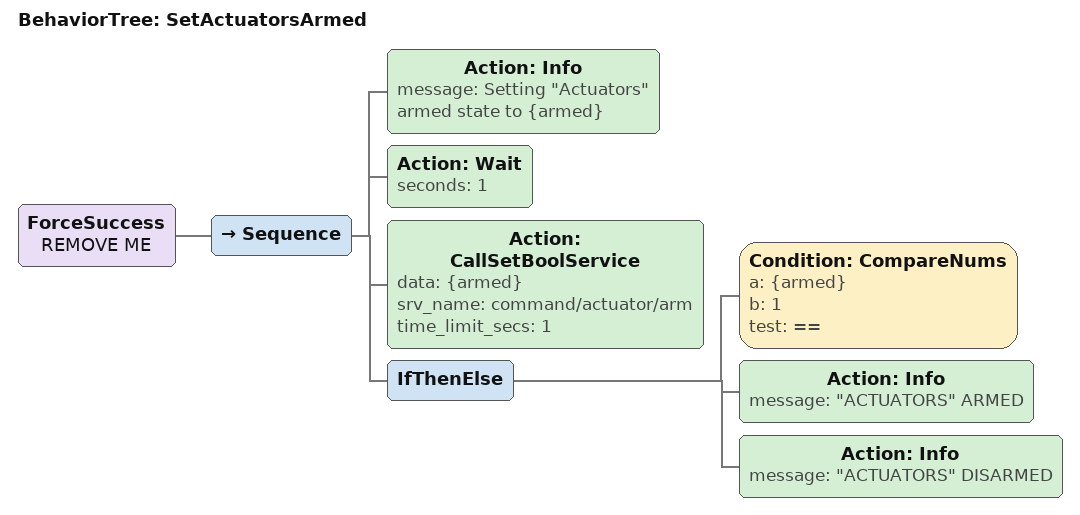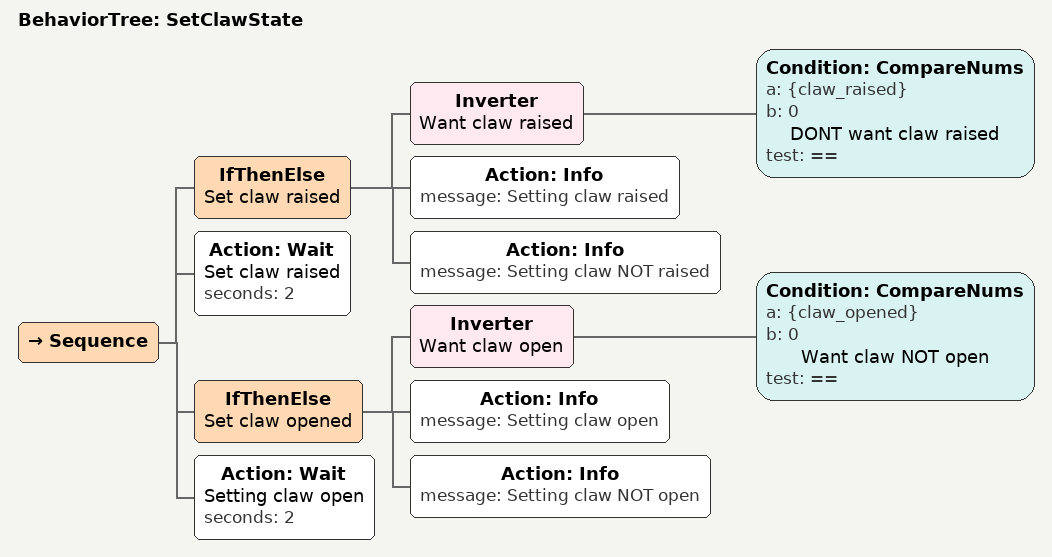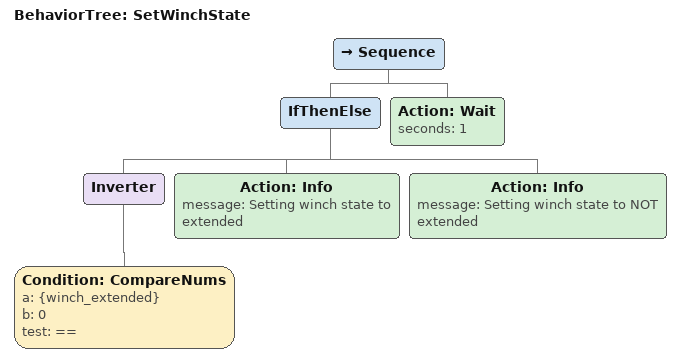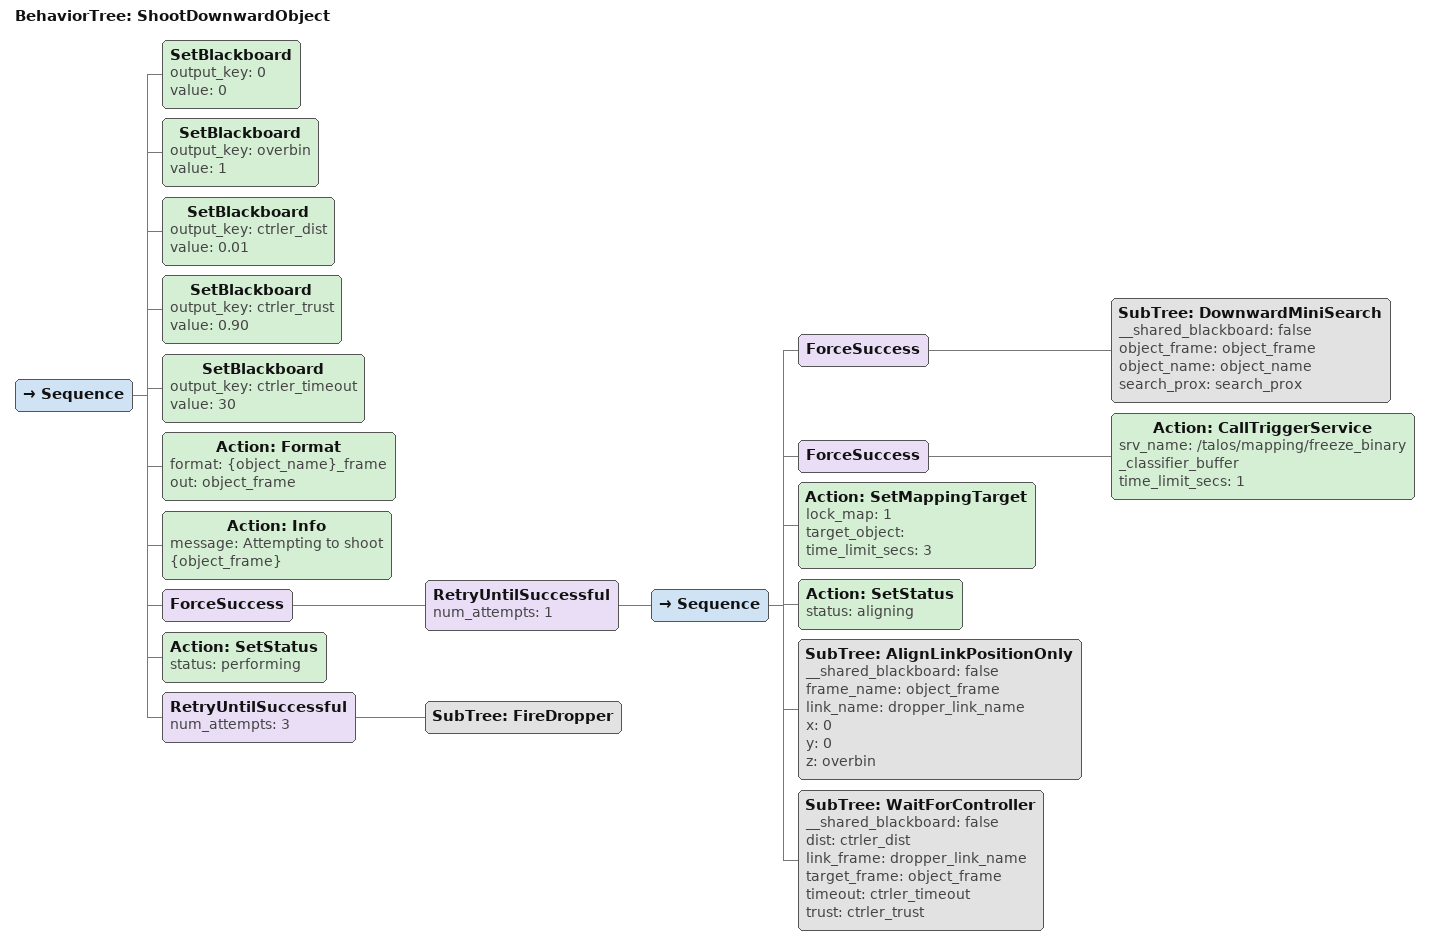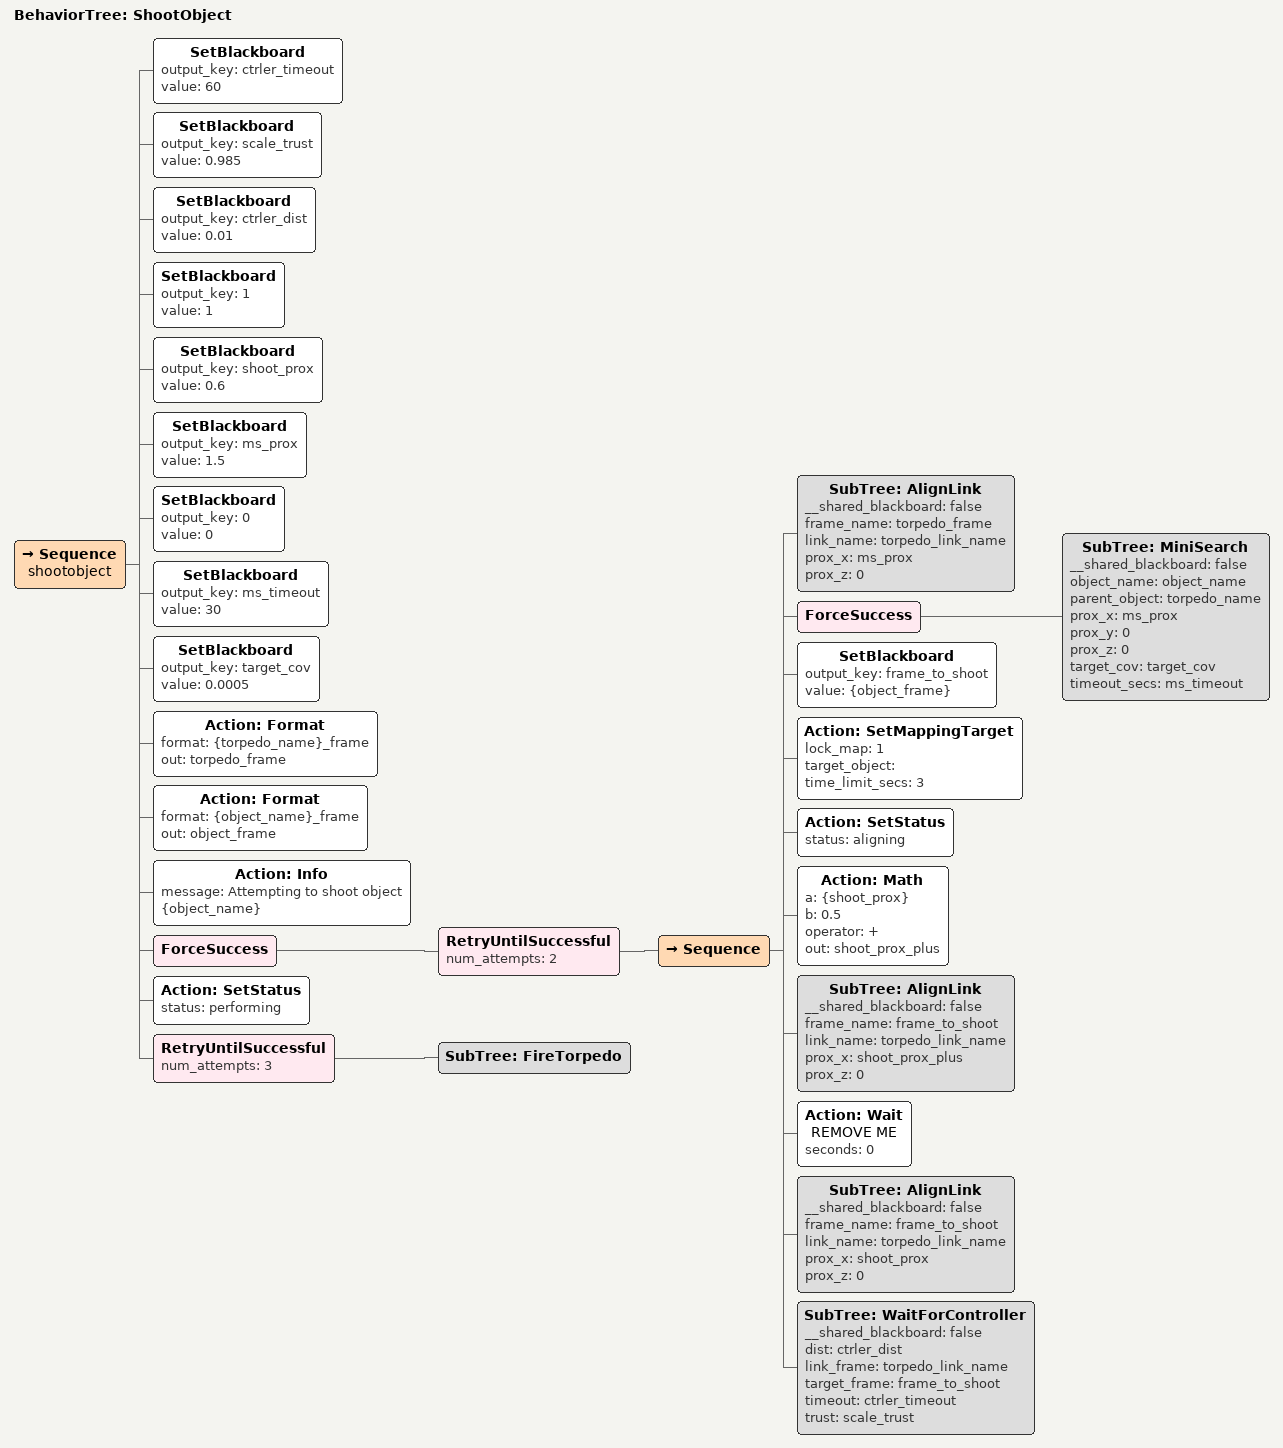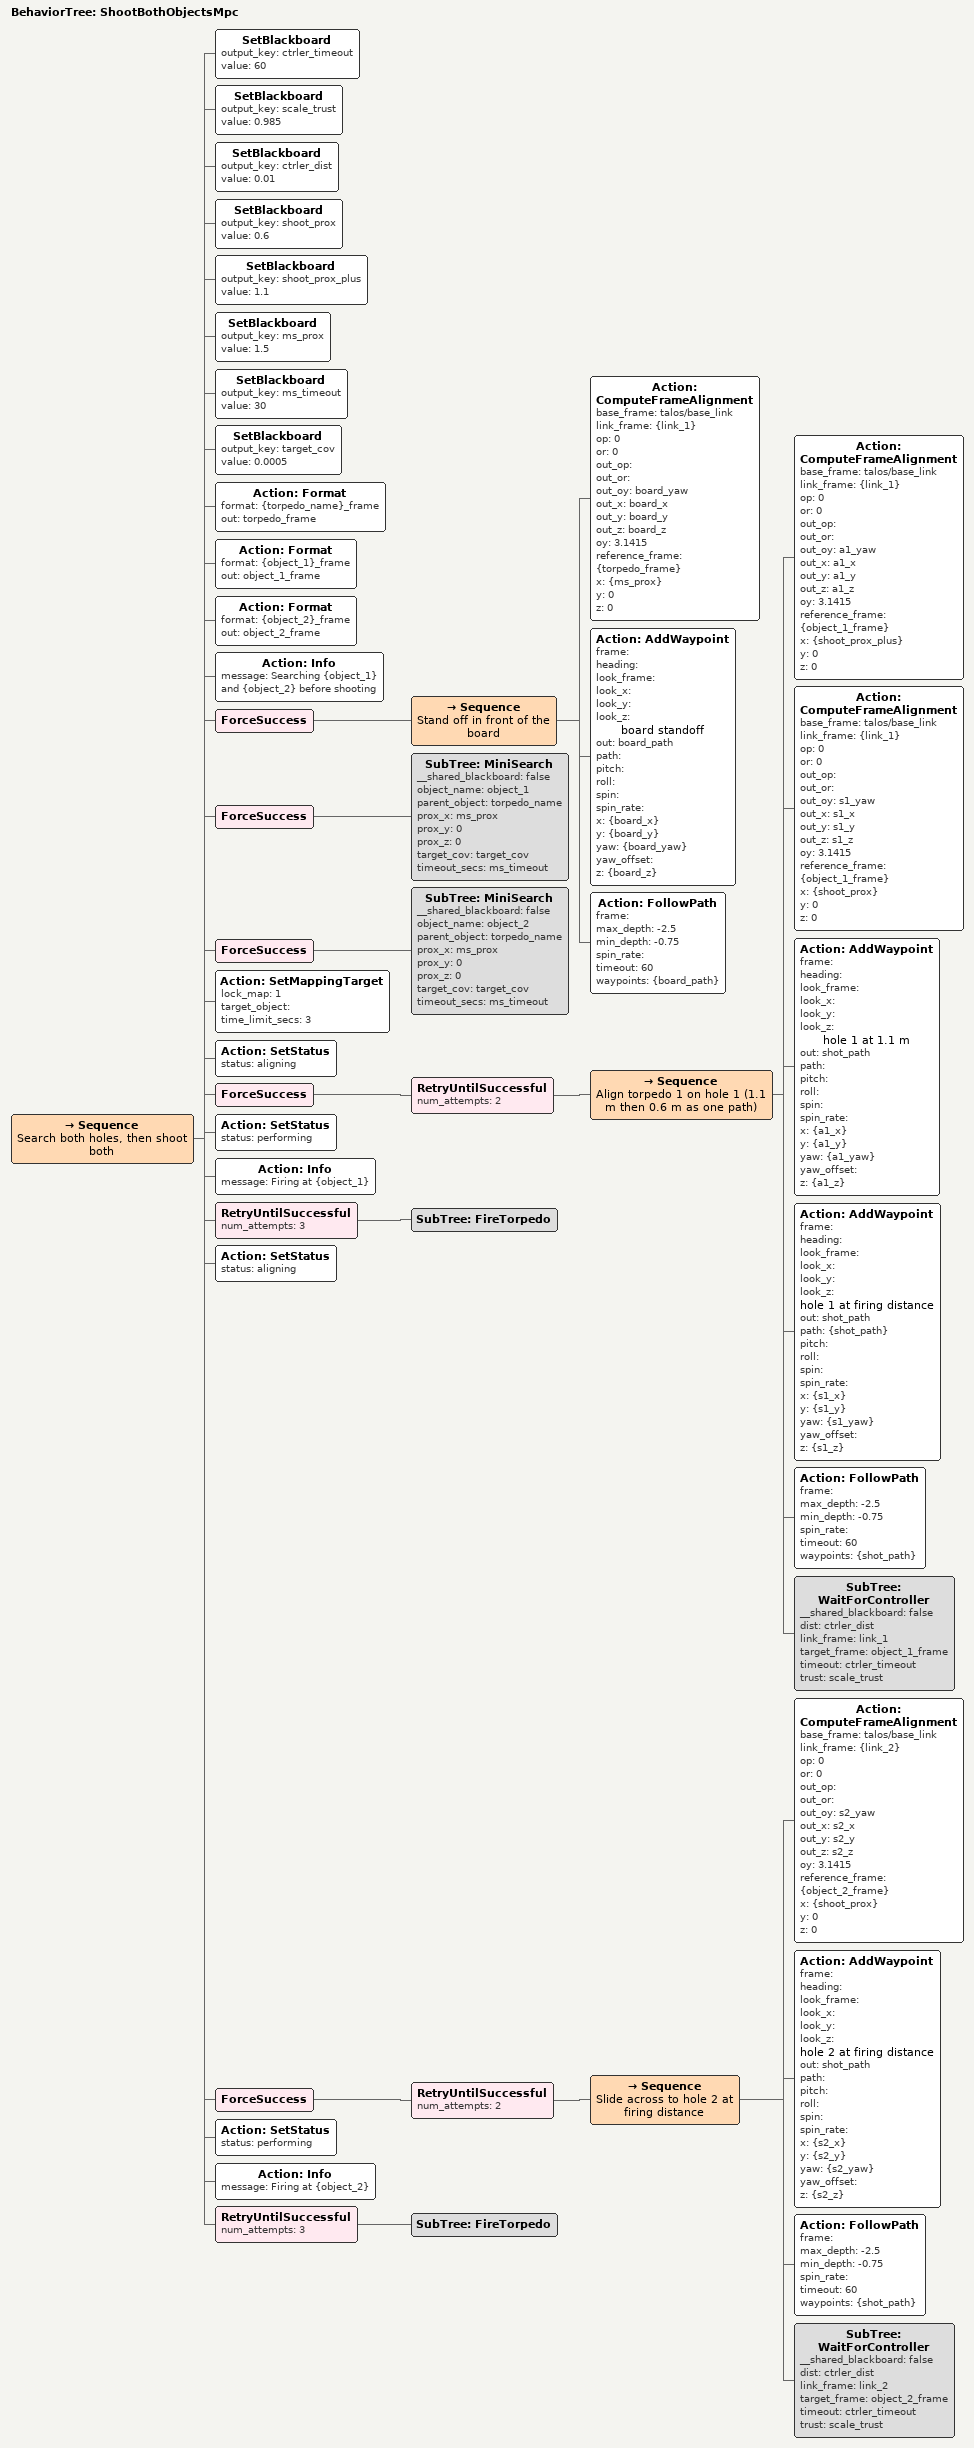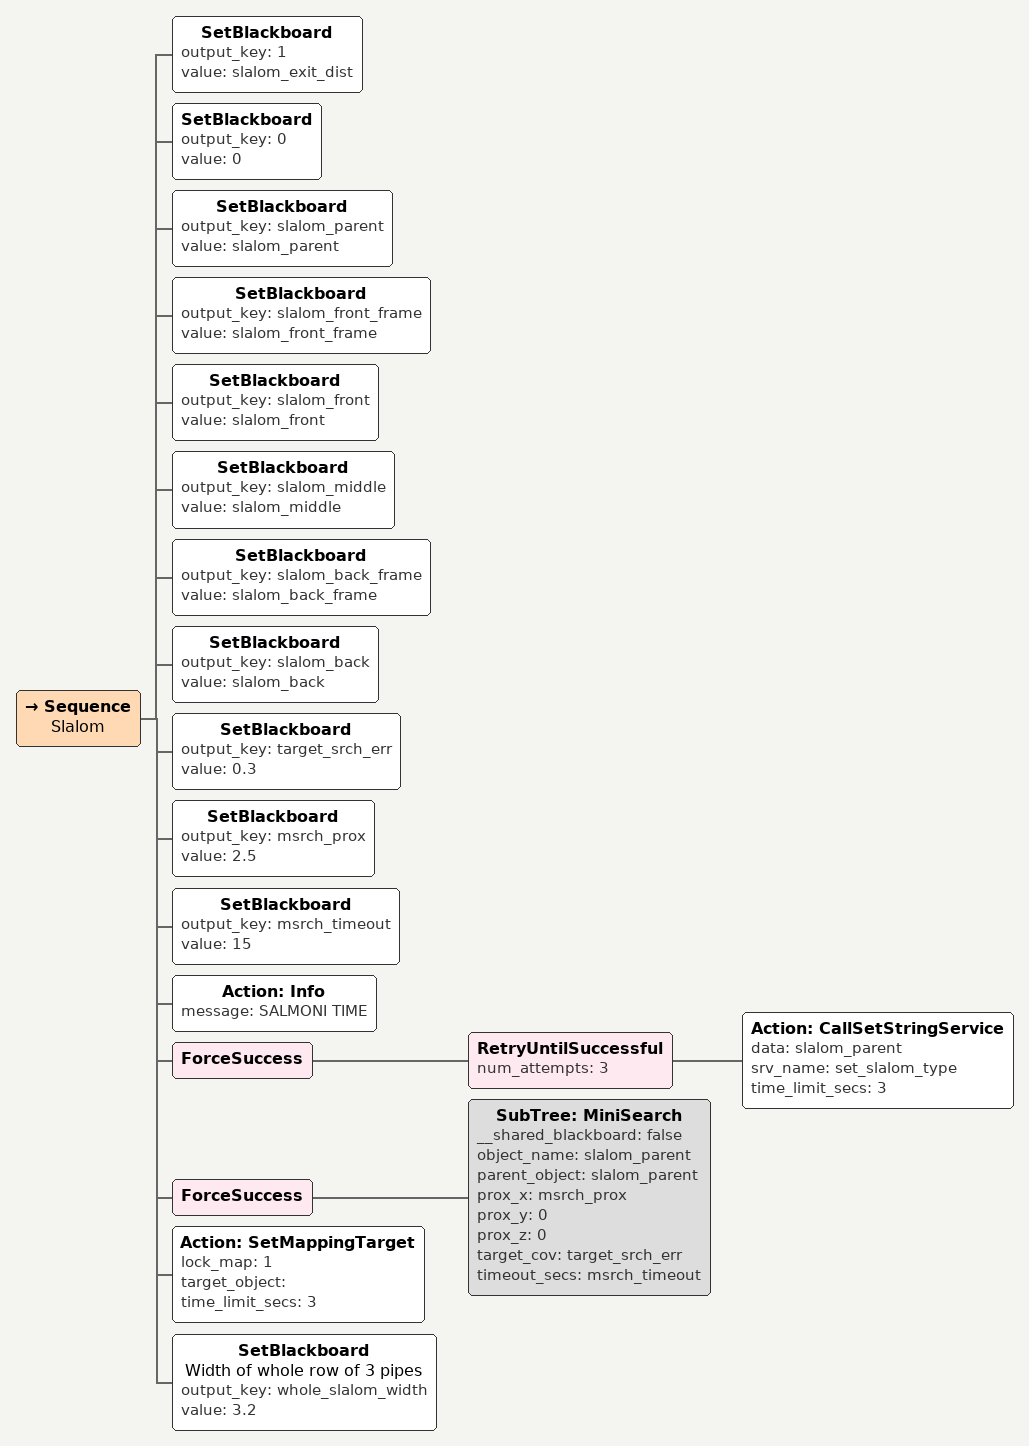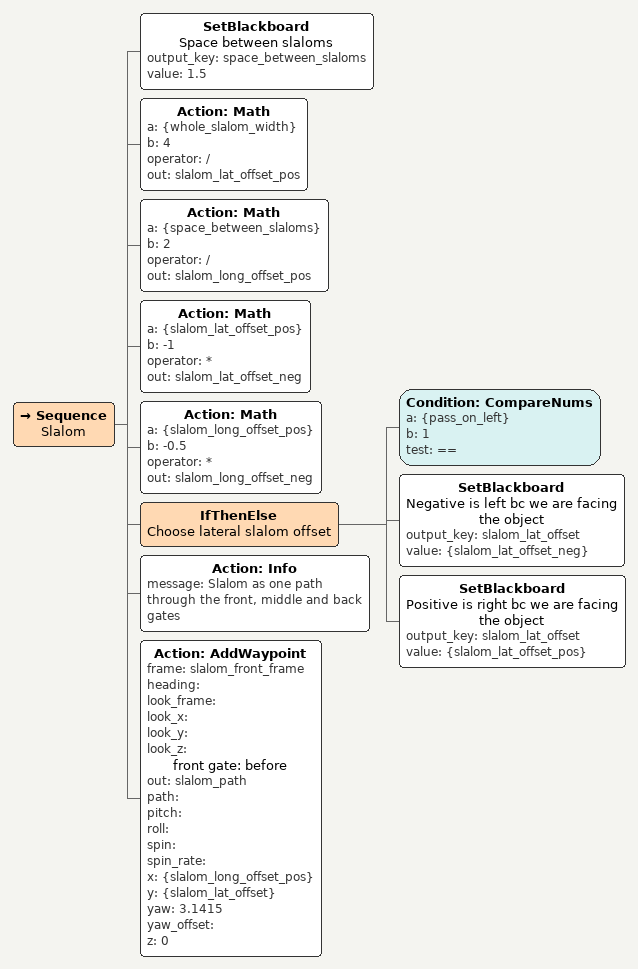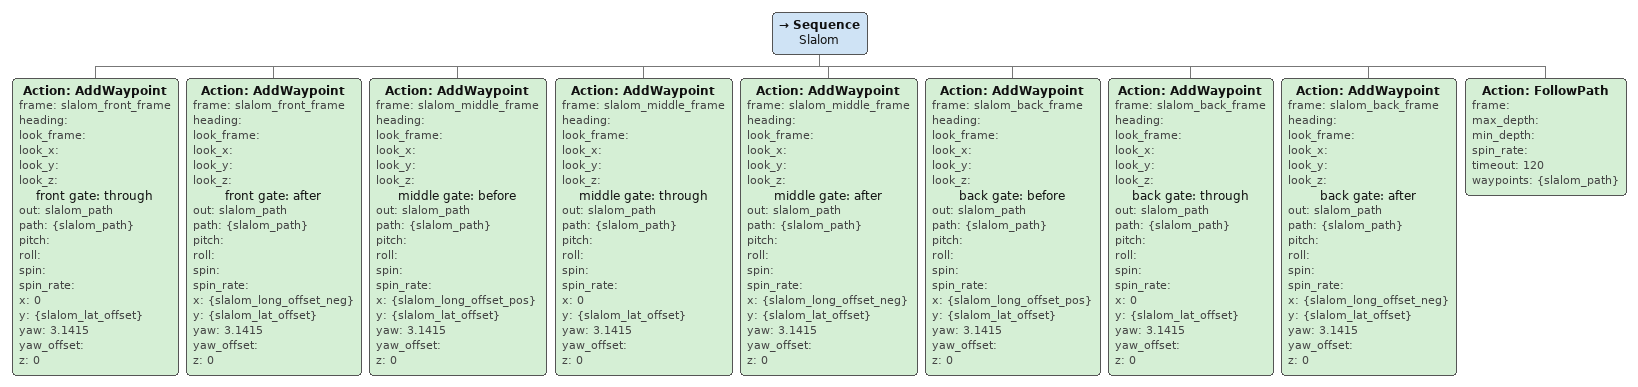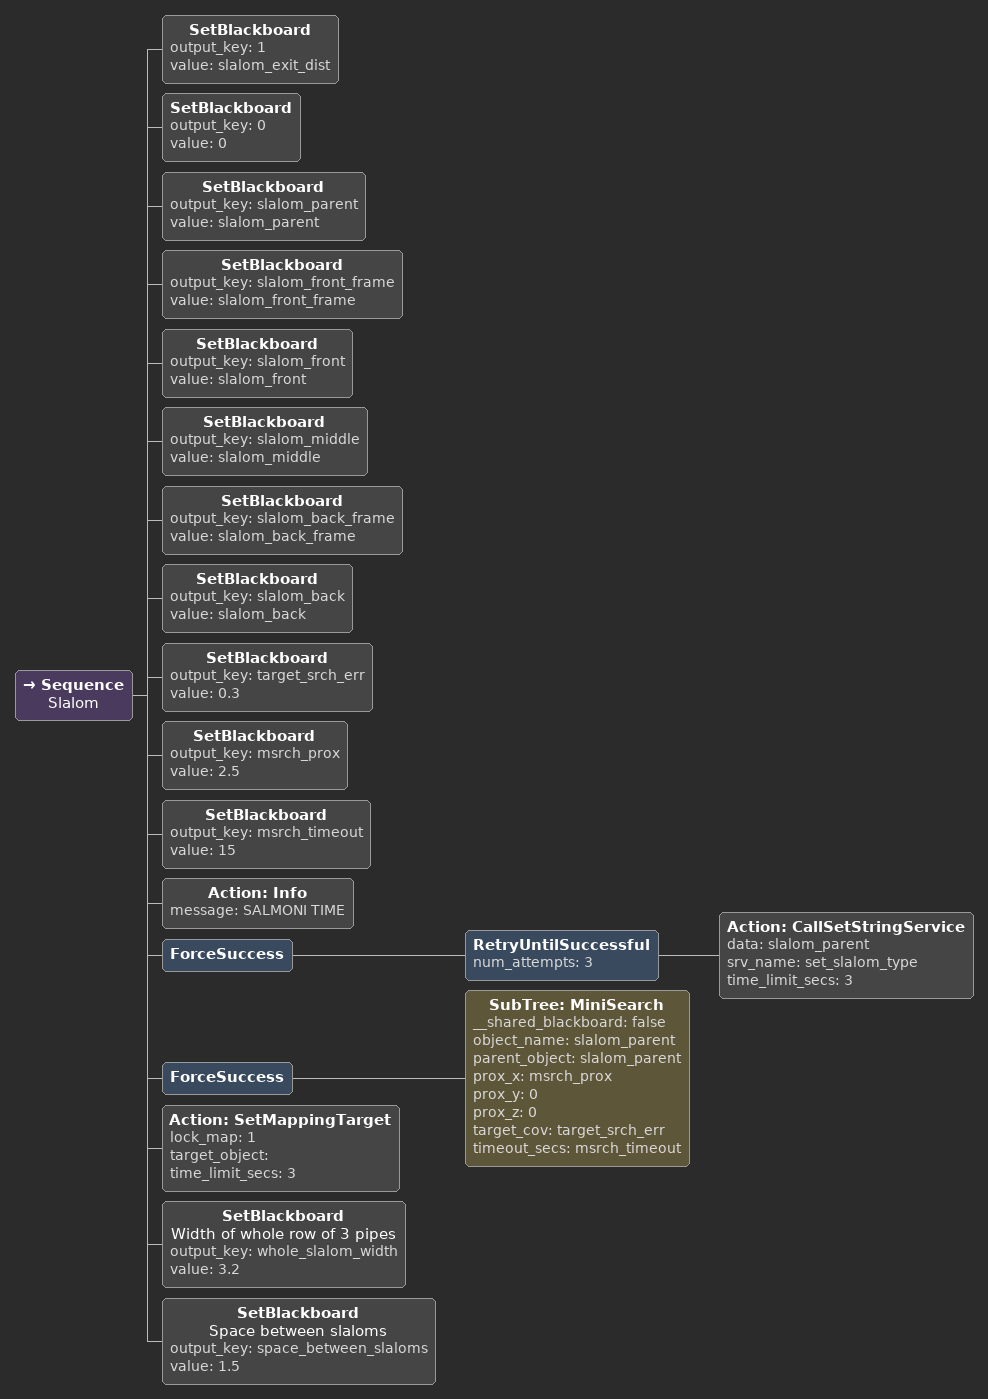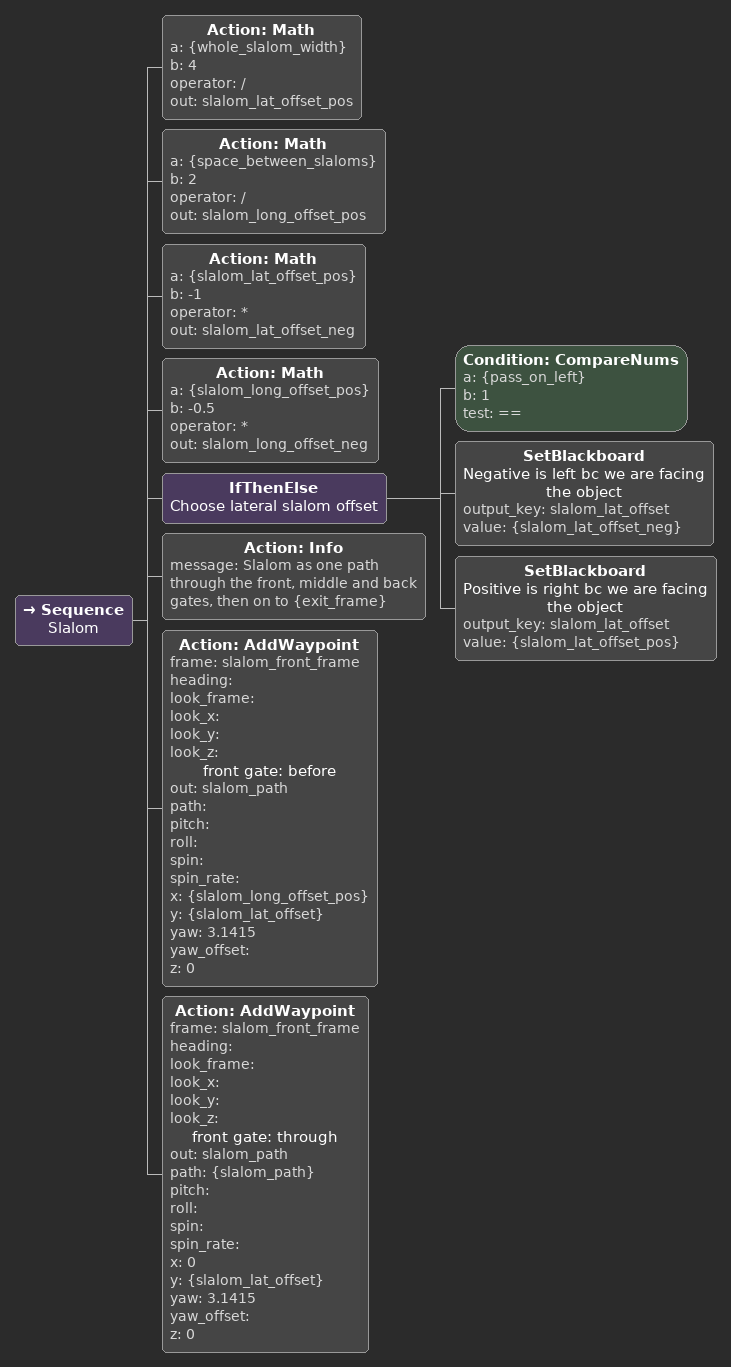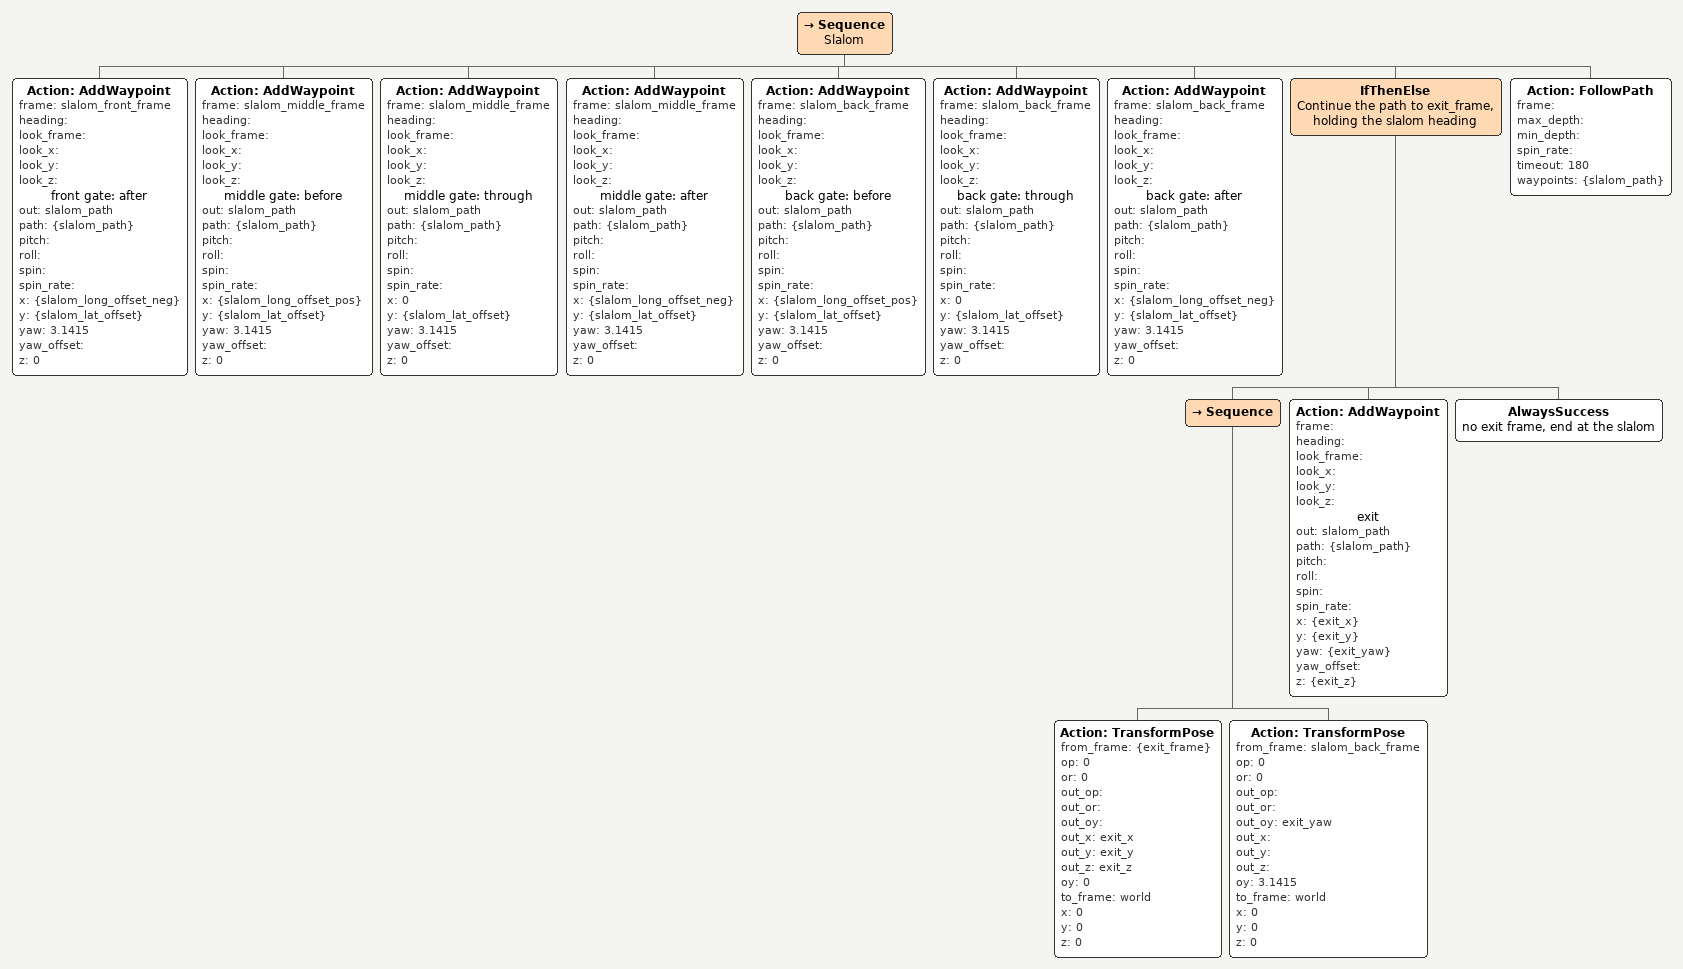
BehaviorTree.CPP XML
<BehaviorTree ID="SetActuatorsArmed">
    <ForceSuccess name="REMOVE ME">
        <Sequence>
            <Action ID="Info" message="Setting &quot;Actuators&quot; armed state to {armed}"/>
            <Action ID="Wait" seconds="1"/>
            <Action ID="CallSetBoolService" data="{armed}" srv_name="command/actuator/arm" time_limit_secs="1"/>
            <IfThenElse>
                <Condition ID="CompareNums" a="{armed}" b="1" test="=="/>
                <Action ID="Info" message="&quot;ACTUATORS&quot; ARMED"/>
                <Action ID="Info" message="&quot;ACTUATORS&quot; DISARMED"/>
            </IfThenElse>
        </Sequence>
    </ForceSuccess>
</BehaviorTree>

<BehaviorTree ID="SetClawState">
    <Sequence>
        <IfThenElse name="Set claw raised">
            <Inverter name="Want claw raised">
                <Condition ID="CompareNums" a="{claw_raised}" b="0" name="DONT want claw raised" test="=="/>
            </Inverter>
            <Action ID="Info" message="Setting claw raised"/>
            <Action ID="Info" message="Setting claw NOT raised"/>
        </IfThenElse>
        <Action ID="Wait" name="Set claw raised" seconds="2"/>
        <IfThenElse name="Set claw opened">
            <Inverter name="Want claw open">
                <Condition ID="CompareNums" a="{claw_opened}" b="0" name="Want claw NOT open" test="=="/>
            </Inverter>
            <Action ID="Info" message="Setting claw open"/>
            <Action ID="Info" message="Setting claw NOT open"/>
        </IfThenElse>
        <Action ID="Wait" name="Setting claw open" seconds="2"/>
    </Sequence>
</BehaviorTree>

<BehaviorTree ID="SetWinchState">
    <Sequence>
        <IfThenElse>
            <Inverter>
                <Condition ID="CompareNums" a="{winch_extended}" b="0" test="=="/>
            </Inverter>
            <Action ID="Info" message="Setting winch state to extended"/>
            <Action ID="Info" message="Setting winch state to NOT extended"/>
        </IfThenElse>
        <Action ID="Wait" seconds="1"/>
    </Sequence>
</BehaviorTree>

<BehaviorTree ID="ShootDownwardObject">
    <Sequence>
        <SetBlackboard output_key="0" value="0"/>
        <SetBlackboard output_key="overbin" value="1"/>
        <SetBlackboard output_key="ctrler_dist" value="0.01"/>
        <SetBlackboard output_key="ctrler_trust" value="0.90"/>
        <SetBlackboard output_key="ctrler_timeout" value="30"/>
        <Action ID="Format" format="{object_name}_frame" out="object_frame"/>
        <Action ID="Info" message="Attempting to shoot {object_frame}"/>
        <ForceSuccess>
            <RetryUntilSuccessful num_attempts="1">
                <Sequence>
                    <ForceSuccess>
                        <SubTree ID="DownwardMiniSearch" __shared_blackboard="false" object_frame="object_frame" object_name="object_name" search_prox="search_prox"/>
                    </ForceSuccess>
                    <ForceSuccess>
                        <Action ID="CallTriggerService" srv_name="/talos/mapping/freeze_binary_classifier_buffer" time_limit_secs="1"/>
                    </ForceSuccess>
                    <Action ID="SetMappingTarget" lock_map="1" target_object="" time_limit_secs="3"/>
                    <Action ID="SetStatus" status="aligning"/>
                    <SubTree ID="AlignLinkPositionOnly" __shared_blackboard="false" frame_name="object_frame" link_name="dropper_link_name" x="0" y="0" z="overbin"/>
                    <SubTree ID="WaitForController" __shared_blackboard="false" dist="ctrler_dist" link_frame="dropper_link_name" target_frame="object_frame" timeout="ctrler_timeout" trust="ctrler_trust"/>
                </Sequence>
            </RetryUntilSuccessful>
        </ForceSuccess>
        <Action ID="SetStatus" status="performing"/>
        <RetryUntilSuccessful num_attempts="3">
            <SubTree ID="FireDropper"/>
        </RetryUntilSuccessful>
    </Sequence>
</BehaviorTree>

<BehaviorTree ID="ShootObject">
    <Sequence name="shootobject">
        <SetBlackboard output_key="ctrler_timeout" value="60"/>
        <SetBlackboard output_key="scale_trust" value="0.985"/>
        <SetBlackboard output_key="ctrler_dist" value="0.01"/>
        <SetBlackboard output_key="1" value="1"/>
        <SetBlackboard output_key="shoot_prox" value="0.6"/>
        <SetBlackboard output_key="ms_prox" value="1.5"/>
        <SetBlackboard output_key="0" value="0"/>
        <SetBlackboard output_key="ms_timeout" value="30"/>
        <SetBlackboard output_key="target_cov" value="0.0005"/>
        <Action ID="Format" format="{torpedo_name}_frame" out="torpedo_frame"/>
        <Action ID="Format" format="{object_name}_frame" out="object_frame"/>
        <Action ID="Info" message="Attempting to shoot object {object_name}"/>
        <ForceSuccess>
            <RetryUntilSuccessful num_attempts="2">
                <Sequence>
                    <SubTree ID="AlignLink" __shared_blackboard="false" frame_name="torpedo_frame" link_name="torpedo_link_name" prox_x="ms_prox" prox_z="0"/>
                    <ForceSuccess>
                        <SubTree ID="MiniSearch" __shared_blackboard="false" object_name="object_name" parent_object="torpedo_name" prox_x="ms_prox" prox_y="0" prox_z="0" target_cov="target_cov" timeout_secs="ms_timeout"/>
                    </ForceSuccess>
                    <SetBlackboard output_key="frame_to_shoot" value="{object_frame}"/>
                    <Action ID="SetMappingTarget" lock_map="1" target_object="" time_limit_secs="3"/>
                    <Action ID="SetStatus" status="aligning"/>
                    <Action ID="Math" a="{shoot_prox}" b="0.5" operator="+" out="shoot_prox_plus"/>
                    <SubTree ID="AlignLink" __shared_blackboard="false" frame_name="frame_to_shoot" link_name="torpedo_link_name" prox_x="shoot_prox_plus" prox_z="0"/>
                    <Action ID="Wait" name="REMOVE ME" seconds="0"/>
                    <SubTree ID="AlignLink" __shared_blackboard="false" frame_name="frame_to_shoot" link_name="torpedo_link_name" prox_x="shoot_prox" prox_z="0"/>
                    <SubTree ID="WaitForController" __shared_blackboard="false" dist="ctrler_dist" link_frame="torpedo_link_name" target_frame="frame_to_shoot" timeout="ctrler_timeout" trust="scale_trust"/>
                </Sequence>
            </RetryUntilSuccessful>
        </ForceSuccess>
        <Action ID="SetStatus" status="performing"/>
        <RetryUntilSuccessful num_attempts="3">
            <SubTree ID="FireTorpedo"/>
        </RetryUntilSuccessful>
    </Sequence>
</BehaviorTree>

<BehaviorTree ID="ShootBothObjectsMpc">
    <Sequence name="Search both holes, then shoot both">
        <SetBlackboard output_key="ctrler_timeout" value="60"/>
        <SetBlackboard output_key="scale_trust" value="0.985"/>
        <SetBlackboard output_key="ctrler_dist" value="0.01"/>
        <SetBlackboard output_key="shoot_prox" value="0.6"/>
        <SetBlackboard output_key="shoot_prox_plus" value="1.1"/>
        <SetBlackboard output_key="ms_prox" value="1.5"/>
        <SetBlackboard output_key="ms_timeout" value="30"/>
        <SetBlackboard output_key="target_cov" value="0.0005"/>
        <Action ID="Format" format="{torpedo_name}_frame" out="torpedo_frame"/>
        <Action ID="Format" format="{object_1}_frame" out="object_1_frame"/>
        <Action ID="Format" format="{object_2}_frame" out="object_2_frame"/>
        <Action ID="Info" message="Searching {object_1} and {object_2} before shooting"/>
        <ForceSuccess>
            <Sequence name="Stand off in front of the board">
                <Action ID="ComputeFrameAlignment" base_frame="talos/base_link" link_frame="{link_1}" op="0" or="0" out_op="" out_or="" out_oy="board_yaw" out_x="board_x" out_y="board_y" out_z="board_z" oy="3.1415" reference_frame="{torpedo_frame}" x="{ms_prox}" y="0" z="0"/>
                <Action ID="AddWaypoint" frame="" heading="" look_frame="" look_x="" look_y="" look_z="" name="board standoff" out="board_path" path="" pitch="" roll="" spin="" spin_rate="" x="{board_x}" y="{board_y}" yaw="{board_yaw}" yaw_offset="" z="{board_z}"/>
                <Action ID="FollowPath" frame="" max_depth="-2.5" min_depth="-0.75" spin_rate="" timeout="60" waypoints="{board_path}"/>
            </Sequence>
        </ForceSuccess>
        <ForceSuccess>
            <SubTree ID="MiniSearch" __shared_blackboard="false" object_name="object_1" parent_object="torpedo_name" prox_x="ms_prox" prox_y="0" prox_z="0" target_cov="target_cov" timeout_secs="ms_timeout"/>
        </ForceSuccess>
        <ForceSuccess>
            <SubTree ID="MiniSearch" __shared_blackboard="false" object_name="object_2" parent_object="torpedo_name" prox_x="ms_prox" prox_y="0" prox_z="0" target_cov="target_cov" timeout_secs="ms_timeout"/>
        </ForceSuccess>
        <Action ID="SetMappingTarget" lock_map="1" target_object="" time_limit_secs="3"/>
        <Action ID="SetStatus" status="aligning"/>
        <ForceSuccess>
            <RetryUntilSuccessful num_attempts="2">
                <Sequence name="Align torpedo 1 on hole 1 (1.1 m then 0.6 m as one path)">
                    <Action ID="ComputeFrameAlignment" base_frame="talos/base_link" link_frame="{link_1}" op="0" or="0" out_op="" out_or="" out_oy="a1_yaw" out_x="a1_x" out_y="a1_y" out_z="a1_z" oy="3.1415" reference_frame="{object_1_frame}" x="{shoot_prox_plus}" y="0" z="0"/>
                    <Action ID="ComputeFrameAlignment" base_frame="talos/base_link" link_frame="{link_1}" op="0" or="0" out_op="" out_or="" out_oy="s1_yaw" out_x="s1_x" out_y="s1_y" out_z="s1_z" oy="3.1415" reference_frame="{object_1_frame}" x="{shoot_prox}" y="0" z="0"/>
                    <Action ID="AddWaypoint" frame="" heading="" look_frame="" look_x="" look_y="" look_z="" name="hole 1 at 1.1 m" out="shot_path" path="" pitch="" roll="" spin="" spin_rate="" x="{a1_x}" y="{a1_y}" yaw="{a1_yaw}" yaw_offset="" z="{a1_z}"/>
                    <Action ID="AddWaypoint" frame="" heading="" look_frame="" look_x="" look_y="" look_z="" name="hole 1 at firing distance" out="shot_path" path="{shot_path}" pitch="" roll="" spin="" spin_rate="" x="{s1_x}" y="{s1_y}" yaw="{s1_yaw}" yaw_offset="" z="{s1_z}"/>
                    <Action ID="FollowPath" frame="" max_depth="-2.5" min_depth="-0.75" spin_rate="" timeout="60" waypoints="{shot_path}"/>
                    <SubTree ID="WaitForController" __shared_blackboard="false" dist="ctrler_dist" link_frame="link_1" target_frame="object_1_frame" timeout="ctrler_timeout" trust="scale_trust"/>
                </Sequence>
            </RetryUntilSuccessful>
        </ForceSuccess>
        <Action ID="SetStatus" status="performing"/>
        <Action ID="Info" message="Firing at {object_1}"/>
        <RetryUntilSuccessful num_attempts="3">
            <SubTree ID="FireTorpedo"/>
        </RetryUntilSuccessful>
        <Action ID="SetStatus" status="aligning"/>
        <ForceSuccess>
            <RetryUntilSuccessful num_attempts="2">
                <Sequence name="Slide across to hole 2 at firing distance">
                    <Action ID="ComputeFrameAlignment" base_frame="talos/base_link" link_frame="{link_2}" op="0" or="0" out_op="" out_or="" out_oy="s2_yaw" out_x="s2_x" out_y="s2_y" out_z="s2_z" oy="3.1415" reference_frame="{object_2_frame}" x="{shoot_prox}" y="0" z="0"/>
                    <Action ID="AddWaypoint" frame="" heading="" look_frame="" look_x="" look_y="" look_z="" name="hole 2 at firing distance" out="shot_path" path="" pitch="" roll="" spin="" spin_rate="" x="{s2_x}" y="{s2_y}" yaw="{s2_yaw}" yaw_offset="" z="{s2_z}"/>
                    <Action ID="FollowPath" frame="" max_depth="-2.5" min_depth="-0.75" spin_rate="" timeout="60" waypoints="{shot_path}"/>
                    <SubTree ID="WaitForController" __shared_blackboard="false" dist="ctrler_dist" link_frame="link_2" target_frame="object_2_frame" timeout="ctrler_timeout" trust="scale_trust"/>
                </Sequence>
            </RetryUntilSuccessful>
        </ForceSuccess>
        <Action ID="SetStatus" status="performing"/>
        <Action ID="Info" message="Firing at {object_2}"/>
        <RetryUntilSuccessful num_attempts="3">
            <SubTree ID="FireTorpedo"/>
        </RetryUntilSuccessful>
    </Sequence>
</BehaviorTree>

<Sequence name="Slalom">
    <SetBlackboard output_key="1" value="slalom_exit_dist"/>
    <SetBlackboard output_key="0" value="0"/>
    <SetBlackboard output_key="slalom_parent" value="slalom_parent"/>
    <SetBlackboard output_key="slalom_front_frame" value="slalom_front_frame"/>
    <SetBlackboard output_key="slalom_front" value="slalom_front"/>
    <SetBlackboard output_key="slalom_middle" value="slalom_middle"/>
    <SetBlackboard output_key="slalom_back_frame" value="slalom_back_frame"/>
    <SetBlackboard output_key="slalom_back" value="slalom_back"/>
    <SetBlackboard output_key="target_srch_err" value="0.3"/>
    <SetBlackboard output_key="msrch_prox" value="2.5"/>
    <SetBlackboard output_key="msrch_timeout" value="15"/>
    <Action ID="Info" message="SALMONI TIME"/>
    <ForceSuccess>
        <RetryUntilSuccessful num_attempts="3">
            <Action ID="CallSetStringService" data="slalom_parent" srv_name="set_slalom_type" time_limit_secs="3"/>
        </RetryUntilSuccessful>
    </ForceSuccess>
    <ForceSuccess>
        <SubTree ID="MiniSearch" __shared_blackboard="false" object_name="slalom_parent" parent_object="slalom_parent" prox_x="msrch_prox" prox_y="0" prox_z="0" target_cov="target_srch_err" timeout_secs="msrch_timeout"/>
    </ForceSuccess>
    <Action ID="SetMappingTarget" lock_map="1" target_object="" time_limit_secs="3"/>
    <SetBlackboard name="Width of whole row of 3 pipes" output_key="whole_slalom_width" value="3.2"/>
</Sequence>

<Sequence name="Slalom">
    <SetBlackboard name="Space between slaloms" output_key="space_between_slaloms" value="1.5"/>
    <Action ID="Math" a="{whole_slalom_width}" b="4" operator="/" out="slalom_lat_offset_pos"/>
    <Action ID="Math" a="{space_between_slaloms}" b="2" operator="/" out="slalom_long_offset_pos"/>
    <Action ID="Math" a="{slalom_lat_offset_pos}" b="-1" operator="*" out="slalom_lat_offset_neg"/>
    <Action ID="Math" a="{slalom_long_offset_pos}" b="-0.5" operator="*" out="slalom_long_offset_neg"/>
    <IfThenElse name="Choose lateral slalom offset">
        <Condition ID="CompareNums" a="{pass_on_left}" b="1" test="=="/>
        <SetBlackboard name="Negative is left bc we are facing the object" output_key="slalom_lat_offset" value="{slalom_lat_offset_neg}"/>
        <SetBlackboard name="Positive is right bc we are facing the object" output_key="slalom_lat_offset" value="{slalom_lat_offset_pos}"/>
    </IfThenElse>
    <Action ID="Info" message="Slalom as one path through the front, middle and back gates"/>
    <Action ID="AddWaypoint" frame="slalom_front_frame" heading="" look_frame="" look_x="" look_y="" look_z="" name="front gate: before" out="slalom_path" path="" pitch="" roll="" spin="" spin_rate="" x="{slalom_long_offset_pos}" y="{slalom_lat_offset}" yaw="3.1415" yaw_offset="" z="0"/>
</Sequence>

<Sequence name="Slalom">
    <Action ID="AddWaypoint" frame="slalom_front_frame" heading="" look_frame="" look_x="" look_y="" look_z="" name="front gate: through" out="slalom_path" path="{slalom_path}" pitch="" roll="" spin="" spin_rate="" x="0" y="{slalom_lat_offset}" yaw="3.1415" yaw_offset="" z="0"/>
    <Action ID="AddWaypoint" frame="slalom_front_frame" heading="" look_frame="" look_x="" look_y="" look_z="" name="front gate: after" out="slalom_path" path="{slalom_path}" pitch="" roll="" spin="" spin_rate="" x="{slalom_long_offset_neg}" y="{slalom_lat_offset}" yaw="3.1415" yaw_offset="" z="0"/>
    <Action ID="AddWaypoint" frame="slalom_middle_frame" heading="" look_frame="" look_x="" look_y="" look_z="" name="middle gate: before" out="slalom_path" path="{slalom_path}" pitch="" roll="" spin="" spin_rate="" x="{slalom_long_offset_pos}" y="{slalom_lat_offset}" yaw="3.1415" yaw_offset="" z="0"/>
    <Action ID="AddWaypoint" frame="slalom_middle_frame" heading="" look_frame="" look_x="" look_y="" look_z="" name="middle gate: through" out="slalom_path" path="{slalom_path}" pitch="" roll="" spin="" spin_rate="" x="0" y="{slalom_lat_offset}" yaw="3.1415" yaw_offset="" z="0"/>
    <Action ID="AddWaypoint" frame="slalom_middle_frame" heading="" look_frame="" look_x="" look_y="" look_z="" name="middle gate: after" out="slalom_path" path="{slalom_path}" pitch="" roll="" spin="" spin_rate="" x="{slalom_long_offset_neg}" y="{slalom_lat_offset}" yaw="3.1415" yaw_offset="" z="0"/>
    <Action ID="AddWaypoint" frame="slalom_back_frame" heading="" look_frame="" look_x="" look_y="" look_z="" name="back gate: before" out="slalom_path" path="{slalom_path}" pitch="" roll="" spin="" spin_rate="" x="{slalom_long_offset_pos}" y="{slalom_lat_offset}" yaw="3.1415" yaw_offset="" z="0"/>
    <Action ID="AddWaypoint" frame="slalom_back_frame" heading="" look_frame="" look_x="" look_y="" look_z="" name="back gate: through" out="slalom_path" path="{slalom_path}" pitch="" roll="" spin="" spin_rate="" x="0" y="{slalom_lat_offset}" yaw="3.1415" yaw_offset="" z="0"/>
    <Action ID="AddWaypoint" frame="slalom_back_frame" heading="" look_frame="" look_x="" look_y="" look_z="" name="back gate: after" out="slalom_path" path="{slalom_path}" pitch="" roll="" spin="" spin_rate="" x="{slalom_long_offset_neg}" y="{slalom_lat_offset}" yaw="3.1415" yaw_offset="" z="0"/>
    <Action ID="FollowPath" frame="" max_depth="" min_depth="" spin_rate="" timeout="120" waypoints="{slalom_path}"/>
</Sequence>

<Sequence name="Slalom">
    <SetBlackboard output_key="1" value="slalom_exit_dist"/>
    <SetBlackboard output_key="0" value="0"/>
    <SetBlackboard output_key="slalom_parent" value="slalom_parent"/>
    <SetBlackboard output_key="slalom_front_frame" value="slalom_front_frame"/>
    <SetBlackboard output_key="slalom_front" value="slalom_front"/>
    <SetBlackboard output_key="slalom_middle" value="slalom_middle"/>
    <SetBlackboard output_key="slalom_back_frame" value="slalom_back_frame"/>
    <SetBlackboard output_key="slalom_back" value="slalom_back"/>
    <SetBlackboard output_key="target_srch_err" value="0.3"/>
    <SetBlackboard output_key="msrch_prox" value="2.5"/>
    <SetBlackboard output_key="msrch_timeout" value="15"/>
    <Action ID="Info" message="SALMONI TIME"/>
    <ForceSuccess>
        <RetryUntilSuccessful num_attempts="3">
            <Action ID="CallSetStringService" data="slalom_parent" srv_name="set_slalom_type" time_limit_secs="3"/>
        </RetryUntilSuccessful>
    </ForceSuccess>
    <ForceSuccess>
        <SubTree ID="MiniSearch" __shared_blackboard="false" object_name="slalom_parent" parent_object="slalom_parent" prox_x="msrch_prox" prox_y="0" prox_z="0" target_cov="target_srch_err" timeout_secs="msrch_timeout"/>
    </ForceSuccess>
    <Action ID="SetMappingTarget" lock_map="1" target_object="" time_limit_secs="3"/>
    <SetBlackboard name="Width of whole row of 3 pipes" output_key="whole_slalom_width" value="3.2"/>
    <SetBlackboard name="Space between slaloms" output_key="space_between_slaloms" value="1.5"/>
</Sequence>

<Sequence name="Slalom">
    <Action ID="Math" a="{whole_slalom_width}" b="4" operator="/" out="slalom_lat_offset_pos"/>
    <Action ID="Math" a="{space_between_slaloms}" b="2" operator="/" out="slalom_long_offset_pos"/>
    <Action ID="Math" a="{slalom_lat_offset_pos}" b="-1" operator="*" out="slalom_lat_offset_neg"/>
    <Action ID="Math" a="{slalom_long_offset_pos}" b="-0.5" operator="*" out="slalom_long_offset_neg"/>
    <IfThenElse name="Choose lateral slalom offset">
        <Condition ID="CompareNums" a="{pass_on_left}" b="1" test="=="/>
        <SetBlackboard name="Negative is left bc we are facing the object" output_key="slalom_lat_offset" value="{slalom_lat_offset_neg}"/>
        <SetBlackboard name="Positive is right bc we are facing the object" output_key="slalom_lat_offset" value="{slalom_lat_offset_pos}"/>
    </IfThenElse>
    <Action ID="Info" message="Slalom as one path through the front, middle and back gates, then on to {exit_frame}"/>
    <Action ID="AddWaypoint" frame="slalom_front_frame" heading="" look_frame="" look_x="" look_y="" look_z="" name="front gate: before" out="slalom_path" path="" pitch="" roll="" spin="" spin_rate="" x="{slalom_long_offset_pos}" y="{slalom_lat_offset}" yaw="3.1415" yaw_offset="" z="0"/>
    <Action ID="AddWaypoint" frame="slalom_front_frame" heading="" look_frame="" look_x="" look_y="" look_z="" name="front gate: through" out="slalom_path" path="{slalom_path}" pitch="" roll="" spin="" spin_rate="" x="0" y="{slalom_lat_offset}" yaw="3.1415" yaw_offset="" z="0"/>
</Sequence>

<Sequence name="Slalom">
    <Action ID="AddWaypoint" frame="slalom_front_frame" heading="" look_frame="" look_x="" look_y="" look_z="" name="front gate: after" out="slalom_path" path="{slalom_path}" pitch="" roll="" spin="" spin_rate="" x="{slalom_long_offset_neg}" y="{slalom_lat_offset}" yaw="3.1415" yaw_offset="" z="0"/>
    <Action ID="AddWaypoint" frame="slalom_middle_frame" heading="" look_frame="" look_x="" look_y="" look_z="" name="middle gate: before" out="slalom_path" path="{slalom_path}" pitch="" roll="" spin="" spin_rate="" x="{slalom_long_offset_pos}" y="{slalom_lat_offset}" yaw="3.1415" yaw_offset="" z="0"/>
    <Action ID="AddWaypoint" frame="slalom_middle_frame" heading="" look_frame="" look_x="" look_y="" look_z="" name="middle gate: through" out="slalom_path" path="{slalom_path}" pitch="" roll="" spin="" spin_rate="" x="0" y="{slalom_lat_offset}" yaw="3.1415" yaw_offset="" z="0"/>
    <Action ID="AddWaypoint" frame="slalom_middle_frame" heading="" look_frame="" look_x="" look_y="" look_z="" name="middle gate: after" out="slalom_path" path="{slalom_path}" pitch="" roll="" spin="" spin_rate="" x="{slalom_long_offset_neg}" y="{slalom_lat_offset}" yaw="3.1415" yaw_offset="" z="0"/>
    <Action ID="AddWaypoint" frame="slalom_back_frame" heading="" look_frame="" look_x="" look_y="" look_z="" name="back gate: before" out="slalom_path" path="{slalom_path}" pitch="" roll="" spin="" spin_rate="" x="{slalom_long_offset_pos}" y="{slalom_lat_offset}" yaw="3.1415" yaw_offset="" z="0"/>
    <Action ID="AddWaypoint" frame="slalom_back_frame" heading="" look_frame="" look_x="" look_y="" look_z="" name="back gate: through" out="slalom_path" path="{slalom_path}" pitch="" roll="" spin="" spin_rate="" x="0" y="{slalom_lat_offset}" yaw="3.1415" yaw_offset="" z="0"/>
    <Action ID="AddWaypoint" frame="slalom_back_frame" heading="" look_frame="" look_x="" look_y="" look_z="" name="back gate: after" out="slalom_path" path="{slalom_path}" pitch="" roll="" spin="" spin_rate="" x="{slalom_long_offset_neg}" y="{slalom_lat_offset}" yaw="3.1415" yaw_offset="" z="0"/>
    <IfThenElse name="Continue the path to exit_frame, holding the slalom heading">
        <Sequence>
            <Action ID="TransformPose" from_frame="{exit_frame}" op="0" or="0" out_op="" out_or="" out_oy="" out_x="exit_x" out_y="exit_y" out_z="exit_z" oy="0" to_frame="world" x="0" y="0" z="0"/>
            <Action ID="TransformPose" from_frame="slalom_back_frame" op="0" or="0" out_op="" out_or="" out_oy="exit_yaw" out_x="" out_y="" out_z="" oy="3.1415" to_frame="world" x="0" y="0" z="0"/>
        </Sequence>
        <Action ID="AddWaypoint" frame="" heading="" look_frame="" look_x="" look_y="" look_z="" name="exit" out="slalom_path" path="{slalom_path}" pitch="" roll="" spin="" spin_rate="" x="{exit_x}" y="{exit_y}" yaw="{exit_yaw}" yaw_offset="" z="{exit_z}"/>
        <AlwaysSuccess name="no exit frame, end at the slalom"/>
    </IfThenElse>
    <Action ID="FollowPath" frame="" max_depth="" min_depth="" spin_rate="" timeout="180" waypoints="{slalom_path}"/>
</Sequence>
